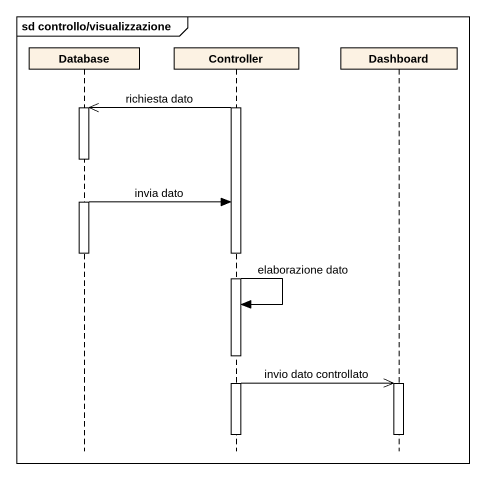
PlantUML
@startuml
mainframe sd controllo/visualizzazione
hide footbox
participant "Database" as Database_
participant Controller
participant Dashboard

activate Controller
Controller ->> Database_ : richiesta dato
activate Database_
Database_ -> Controller : invia dato
deactivate Database_
Controller -> Controller : elaborazione dato
Controller ->> Dashboard : invio dato controllato
activate Dashboard
deactivate Controller
deactivate Dashboard
@enduml
